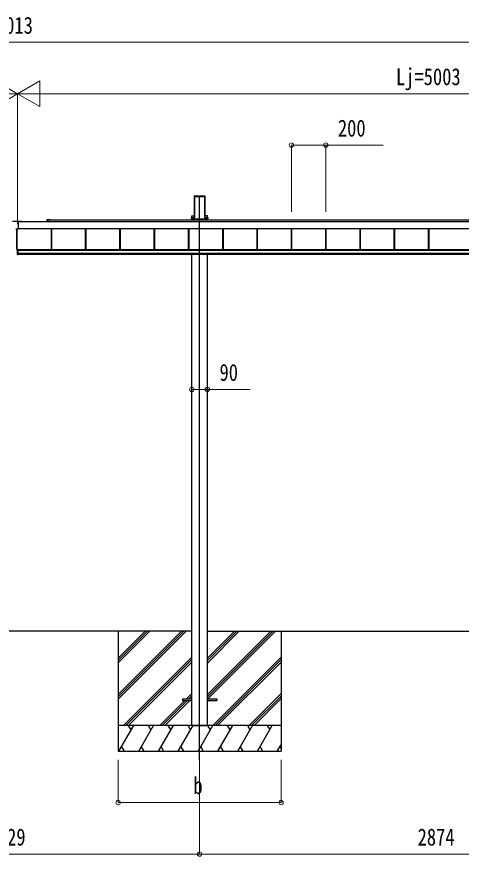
# Model space of a CAD drawing. Units: millimetres, scale not verified. Extents: x -12615 to 12615, y -8910 to 8910.
# Drawn here: x 320 to 2912, y -5851 to -953 of the extents above; entities that cross this region are included whole.
import ezdxf
from ezdxf.enums import TextEntityAlignment as Align

# ---------------------------------------------------------------- set-up
doc = ezdxf.new("R2010")
doc.units = ezdxf.units.MM
doc.header["$LTSCALE"] = 50
for name, color, linetype in [('0-3_YKK_11', 7, 'Continuous'), ('0-4_YKK_12', 2, 'Continuous'), ('0-5_YKK_13', 4, 'Continuous'), ('0-6_YKK_A1', 4, 'Continuous')]:
    doc.layers.add(name, color=color, linetype=linetype)
doc.layers.add('0-7_YKK_D', color=6, linetype='Continuous', lineweight=18)
doc.styles.add('ＭＳ ゴシック', font='')
doc.styles.get('ＭＳ ゴシック').set_extended_font_data('MS Gothic')

msp = doc.modelspace()

# ---------------------------------------------------------------- linework, layer by layer
at = {"layer": '0-3_YKK_11'}
for p, q in [((320.26, -2310.44), (320.26, -2191.44)), ((322.77, -2310.44), (322.77, -2191.44)), ((323.06, -2310.44), (323.06, -2191.44))]:
    msp.add_line(p, q, dxfattribs=at)
at = {"layer": '0-4_YKK_12'}
msp.add_line((1386.06, -5288), (1386.06, -1999.41), dxfattribs=at)
at = {"layer": '0-5_YKK_13'}
for p, q in [((295.06, -2146.44), (348.06, -2146.44)), ((329.06, -2148.44), (329.06, -2191.44)), ((329.06, -2148.44), (348.06, -2148.44)), ((348.06, -2148.44), (348.06, -2146.44)), ((329.06, -2191.44), (314.06, -2191.44))]:
    msp.add_line(p, q, dxfattribs=at)
at = {"layer": '0-6_YKK_A1'}
for p, q in [((1354.81, -2004.76), (1354.81, -2121.44)), ((1355.17, -1998.91), (1354.82, -2004.41)), ((1355.61, -1999.38), (1355.17, -1998.91)), ((1355.67, -1998.44), (1357.71, -1998.44)), ((1355.67, -1998.44), (1356.11, -1998.91)), ((1355.69, -2115.38), (1355.69, -2000.26)), ((1356.19, -1999.94), (1356.19, -2115.06)), ((1358.02, -1998.77), (1357.71, -1998.44)), ((1358.02, -1998.77), (1414.1, -1998.77)), ((1358.56, -2001.91), (1413.56, -2001.91)), ((1358.56, -2123.27), (1358.56, -2001.91)), ((1414.1, -1998.77), (1414.41, -1998.44)), ((1414.41, -1998.44), (1416.45, -1998.44)), ((1415.93, -2115.06), (1415.93, -1999.94)), ((1416.01, -1998.91), (1416.45, -1998.44)), ((1416.43, -2000.26), (1416.43, -2115.38)), ((1416.95, -1998.91), (1416.51, -1999.38)), ((1416.95, -1998.91), (1417.3, -2004.41)), ((1417.31, -2004.76), (1417.31, -2121.44)), ((348.06, -2148.33), (5321.56, -2148.33)), ((497.56, -2148.33), (497.56, -2138.36)), ((500.06, -2135.86), (507.6, -2135.86)), ((500.06, -2138.36), (5132.31, -2138.36)), ((500.06, -2138.66), (500.06, -2148.33)), ((513.81, -2138.36), (500.36, -2138.36)), ((508.52, -2135.86), (513.81, -2135.86)), ((1338.19, -2132.18), (1338.19, -2132.68)), ((1338.19, -2132.68), (1338.65, -2132.68)), ((1338.65, -2132.18), (1338.65, -2125.3)), ((1340.65, -2132.18), (1338.65, -2132.18)), ((1340.65, -2132.68), (1338.65, -2132.68)), ((1338.66, -2132.18), (1338.66, -2132.68)), ((1338.69, -2124.34), (1353.7, -2124.34)), ((1340.65, -2125.39), (1340.65, -2132.18)), ((1354.23, -2125.39), (1340.65, -2125.39)), ((1340.65, -2132.18), (1431.47, -2132.18)), ((1340.65, -2132.18), (1340.65, -2132.68)), ((1340.65, -2132.68), (1431.47, -2132.68)), ((1340.86, -2115), (1354.81, -2115)), ((1340.86, -2124.34), (1340.86, -2115)), ((1340.86, -2138.36), (1340.86, -2132.68)), ((1341.06, -2132.68), (1341.06, -2138.36)), ((1342.06, -2132.34), (1430.06, -2132.34)), ((1354.8, -2121.79), (1354.7, -2123.4)), ((1355.22, -2123.95), (1355.6, -2117.86)), ((1356.1, -2117.89), (1355.72, -2123.98)), ((1416.4, -2123.98), (1416.02, -2117.89)), ((1416.52, -2117.86), (1416.9, -2123.95)), ((1431.26, -2115), (1417.31, -2115)), ((1417.32, -2121.79), (1417.42, -2123.4)), ((1417.89, -2124.89), (1431.47, -2124.89)), ((1431.47, -2125.39), (1417.89, -2125.39)), ((1418.42, -2124.34), (1433.43, -2124.34)), ((1431.06, -2132.68), (1431.06, -2138.36)), ((1431.26, -2124.34), (1431.26, -2115)), ((1431.26, -2138.36), (1431.26, -2132.68)), ((1431.47, -2124.89), (1431.47, -2125.39)), ((1431.47, -2132.18), (1431.47, -2125.39)), ((1433.46, -2132.18), (1431.47, -2132.18)), ((1431.47, -2132.18), (1431.47, -2132.68)), ((1433.46, -2132.68), (1431.47, -2132.68)), ((1433.46, -2125.3), (1433.46, -2132.18)), ((1433.93, -2132.68), (1433.46, -2132.68)), ((1433.47, -2132.18), (1433.47, -2132.68)), ((1433.93, -2132.18), (1433.93, -2132.68)), ((329.06, -2188.27), (5321.56, -2188.27)), ((329.06, -2188.51), (5321.56, -2188.51)), ((521.56, -2310.7), (521.56, -2188.51)), ((521.96, -2310.7), (521.96, -2188.51)), ((524.56, -2310.7), (524.56, -2188.51)), ((721.56, -2310.7), (721.56, -2188.51)), ((724.16, -2310.7), (724.16, -2188.51)), ((724.56, -2310.7), (724.56, -2188.51)), ((921.56, -2310.7), (921.56, -2188.51)), ((924.16, -2310.7), (924.16, -2188.51)), ((924.56, -2310.7), (924.56, -2188.51)), ((1121.56, -2310.7), (1121.56, -2188.51)), ((1124.16, -2310.7), (1124.16, -2188.51)), ((1124.56, -2310.7), (1124.56, -2188.51)), ((1321.56, -2310.7), (1321.56, -2188.51)), ((1324.16, -2310.7), (1324.16, -2188.51)), ((1324.56, -2310.7), (1324.56, -2188.51)), ((1521.56, -2310.7), (1521.56, -2188.51)), ((1524.16, -2310.7), (1524.16, -2188.51)), ((1524.56, -2310.7), (1524.56, -2188.51)), ((1721.56, -2310.7), (1721.56, -2188.51)), ((1724.16, -2310.7), (1724.16, -2188.51)), ((1724.56, -2310.7), (1724.56, -2188.51)), ((1921.56, -2310.7), (1921.56, -2188.51)), ((1924.16, -2310.7), (1924.16, -2188.51)), ((1924.56, -2310.7), (1924.56, -2188.51)), ((2121.56, -2310.7), (2121.56, -2188.51)), ((2124.16, -2310.7), (2124.16, -2188.51)), ((2124.56, -2310.7), (2124.56, -2188.51)), ((2321.56, -2310.7), (2321.56, -2188.51)), ((2324.16, -2310.7), (2324.16, -2188.51)), ((2324.56, -2310.7), (2324.56, -2188.51)), ((2521.56, -2310.7), (2521.56, -2188.51)), ((2524.16, -2310.7), (2524.16, -2188.51)), ((2524.56, -2310.7), (2524.56, -2188.51)), ((2721.56, -2310.7), (2721.56, -2188.51)), ((2724.16, -2310.7), (2724.16, -2188.51)), ((2724.56, -2310.7), (2724.56, -2188.51)), ((320.26, -2310.44), (322.77, -2310.44)), ((323.06, -2310.44), (326.56, -2310.44)), ((326.56, -2332.88), (323.06, -2332.88)), ((323.06, -2339.5), (326.56, -2339.5)), ((326.56, -2310.7), (5319.56, -2310.7)), ((326.56, -2312.71), (5319.56, -2312.71)), ((326.56, -2314.51), (5319.56, -2314.51)), ((326.56, -2314.51), (5319.56, -2314.51)), ((326.56, -2331.48), (5319.56, -2331.48)), ((326.56, -2337.97), (5319.56, -2337.97)), ((1340.86, -5088), (1340.86, -2337.97)), ((1431.26, -5088), (1431.26, -2337.97)), ((1340.86, -4538), (-697.74, -4538)), ((911.06, -4538), (911.06, -5238)), ((911.06, -4907.18), (1280.38, -4538)), ((911.06, -4921.32), (1294.52, -4538)), ((911.06, -4935.46), (1308.66, -4538)), ((911.06, -4723.33), (1096.53, -4538)), ((911.06, -4709.19), (1082.39, -4538)), ((911.06, -4695.05), (1068.25, -4538)), ((1431.26, -4538), (4214.86, -4538)), ((1431.4, -4907.48), (1800.74, -4538)), ((1431.4, -4921.62), (1814.88, -4538)), ((1431.4, -4723.63), (1617.03, -4538)), ((1431.4, -4709.49), (1602.89, -4538)), ((1431.4, -4695.35), (1588.75, -4538)), ((1433.66, -4933.5), (1829.02, -4538)), ((1861.06, -4538), (1861.06, -5238)), ((942.37, -5088), (1341, -4689.51)), ((1463.01, -5088), (1861.06, -4689.81)), ((956.51, -5088), (1341, -4703.65)), ((970.65, -5088), (1341, -4717.8)), ((1477.15, -5088), (1861.06, -4703.95)), ((1491.3, -5088), (1861.06, -4718.1)), ((1154.64, -5088), (1300.14, -4942.5)), ((1168.79, -5088), (1314.29, -4942.5)), ((1182.93, -5088), (1328.43, -4942.5)), ((1286, -4933.5), (1286, -4942.5)), ((1286, -4933.5), (1341, -4933.5)), ((1286, -4942.5), (1341, -4942.5)), ((1309.14, -4933.5), (1341, -4901.64)), ((1323.29, -4933.5), (1341, -4915.78)), ((1337.43, -4933.5), (1341, -4929.93)), ((1431, -4933.5), (1486, -4933.5)), ((1431, -4942.5), (1486, -4942.5)), ((1486, -4933.5), (1486, -4942.5)), ((1675.14, -5088), (1861.06, -4901.94)), ((1689.29, -5088), (1861.06, -4916.08)), ((1703.43, -5088), (1861.06, -4930.23)), ((1861.06, -5088), (911.06, -5088)), ((915.34, -5238), (1001.94, -5088)), ((986.94, -5113.98), (971.94, -5088)), ((1030.81, -5238), (1117.55, -5088)), ((1102.55, -5113.98), (1087.55, -5088)), ((1146.42, -5238), (1233.02, -5088)), ((1218.02, -5113.98), (1203.02, -5088)), ((1261.89, -5238), (1348.49, -5088)), ((1333.49, -5113.98), (1318.49, -5088)), ((1340.86, -5088), (1431.26, -5088)), ((1377.36, -5238), (1463.96, -5088)), ((1448.96, -5113.98), (1433.96, -5088)), ((1492.83, -5238), (1579.43, -5088)), ((1564.43, -5113.98), (1549.43, -5088)), ((1608.3, -5238), (1694.9, -5088)), ((1664.9, -5088), (1679.9, -5113.98)), ((1723.77, -5238), (1810.23, -5088)), ((1780.37, -5088), (1795.23, -5113.98)), ((911.06, -5238), (1861.06, -5238)), ((930.33, -5212.02), (945.33, -5238)), ((1045.95, -5212.02), (1060.94, -5238)), ((1161.42, -5212.02), (1176.42, -5238)), ((1276.89, -5212.02), (1291.89, -5238)), ((1392.36, -5212.02), (1407.36, -5238)), ((1507.83, -5212.02), (1522.83, -5238)), ((1623.3, -5212.02), (1638.3, -5238)), ((1738.77, -5212.02), (1753.77, -5238)), ((1839.1, -5238), (1861.06, -5199.96)), ((1854.09, -5212.02), (1861.06, -5224.08))]:
    msp.add_line(p, q, dxfattribs=at)
for points in [[(1338.19, -2124.84), (1338.19, -2132.18), (1338.65, -2132.18)], [(1340.65, -2125.39), (1340.65, -2124.89), (1354.23, -2124.89)], [(1433.93, -2124.84), (1433.93, -2132.18), (1433.46, -2132.18)], [(323.06, -2310.44), (323.06, -2332.88), (323.06, -2339.5)], [(326.06, -2310.44), (326.06, -2332.88), (326.06, -2339.5)], [(326.56, -2310.44), (326.56, -2332.88), (326.56, -2339.5)]]:
    msp.add_lwpolyline(points, dxfattribs=at)
for centre, radius, start, end in [((500.06, -2138.36), 2.5, 90, 180), ((500.36, -2138.66), 0.3, 90, 180), ((507.6, -2136.06), 0.2, 23.57818, 90), ((508.06, -2135.86), 0.3, 203.57818, 336.42182), ((508.52, -2136.06), 0.2, 90, 156.42182), ((513.81, -2137.11), 1.25, 270, 90), ((1339.16, -2125.3), 0.501, 90.24971, 179.75029), ((1432.96, -2125.3), 0.501, 0.24971, 89.75029)]:
    msp.add_arc(centre, radius, start, end, dxfattribs=at)
for centre, major_axis, ratio, start_param, end_param in [((1354.85, -2004.41), (0.031, 0.5), 0.061627, 1.5746234, 2.3600215), ((1355.67, -1998.95), (0.346, -0.364), 0.996462, 2.3838095, 3.8892836), ((1355.38, -2002.41), (0.22, 3.04), 0.070684, 5.5043854, 6.2286971), ((1355.88, -2002.44), (0.22, 3.54), 0.060877, 5.5025319, 6.2268436), ((1416.24, -2002.44), (-0.22, 3.54), 0.060877, 0.0563417, 0.7806534), ((1416.74, -2002.41), (-0.22, 3.04), 0.070684, 0.0544883, 0.7787999), ((1416.45, -1998.95), (-0.346, -0.364), 0.996462, 2.3939017, 3.8993758), ((1417.27, -2004.41), (-0.031, 0.5), 0.061627, 3.9231638, 4.7085619), ((1338.69, -2124.84), (0.355, -0.355), 0.99628, 2.358058, 3.9251274), ((1340.65, -2125.3), (2, 0), 0.045872, 3.2026792, 4.712389), ((1340.65, -2124.8), (1.5, 0), 0.061163, 3.2026792, 4.712389), ((1353.7, -2123.33), (0.691, -0.728), 0.996462, 5.5254021, 7.0308762), ((1354.22, -2123.88), (-0.693, 0.73), 0.992955, 2.3838095, 3.8892836), ((1354.22, -2123.88), (1.04, -1.09), 0.996462, 5.5254021, 7.0308762), ((1354.77, -2121.79), (0.031, 0.5), 0.061627, 4.716216, 5.5016142), ((1355.38, -2117.86), (0.22, 3.5), 0.061627, 4.716216, 5.5016142), ((1355.88, -2117.89), (0.22, 4), 0.053972, 4.7153191, 5.5007173), ((1416.24, -2117.89), (-0.22, 4), 0.053972, 0.782468, 1.5678662), ((1417.9, -2123.88), (-1.04, -1.09), 0.996462, 5.5354944, 7.0409685), ((1416.74, -2117.86), (-0.22, 3.5), 0.061627, 0.7815711, 1.5669693), ((1417.9, -2123.88), (0.693, 0.73), 0.992955, 2.3939017, 3.8993758), ((1417.35, -2121.79), (-0.031, 0.5), 0.061627, 0.7815711, 1.5669693), ((1418.42, -2123.33), (-0.691, -0.728), 0.996462, 5.5354944, 7.0409685), ((1431.47, -2124.8), (1.5, 0), 0.061163, 4.712389, 6.2220988), ((1431.47, -2125.3), (2, 0), 0.045872, 4.712389, 6.2220988), ((1433.43, -2124.84), (-0.355, -0.355), 0.99628, 2.358058, 3.9251274)]:
    msp.add_ellipse(centre, major_axis=major_axis, ratio=ratio, start_param=start_param, end_param=end_param, dxfattribs=at)
at = {"layer": '0-7_YKK_D'}
for p, q in [((5178.06, -1101.91), (-4534.94, -1101.91)), ((325.06, -1401.91), (195.16, -1326.91)), ((325.06, -1401.91), (454.96, -1326.91)), ((454.96, -1476.91), (454.96, -1326.91)), ((325.06, -1401.91), (65.25, -1401.91)), ((325.06, -1401.91), (195.16, -1476.91)), ((325.06, -2163.08), (325.06, -1400.91)), ((325.06, -2163.08), (325.06, -1400.91)), ((325.06, -1401.91), (454.96, -1476.91)), ((325.06, -1401.91), (584.87, -1401.91)), ((5178.06, -1401.91), (475.06, -1401.91)), ((1921.56, -2091.59), (1921.56, -1700.91)), ((2121.56, -2091.59), (2121.56, -1700.91)), ((911.06, -5288), (911.06, -5539)), ((1386.06, -5289), (1386.06, -5839)), ((1386.06, -5289), (1386.06, -5839)), ((1861.06, -5288), (1861.06, -5539)), ((911.06, -5538), (1861.06, -5538)), ((1386.06, -5838), (-742.94, -5838)), ((1386.06, -5838), (4260.06, -5838))]:
    msp.add_line(p, q, dxfattribs=at)
for points in [[(1921.56, -1701.91), (2121.56, -1701.91), (2457.36, -1701.91)], [(1340.86, -3127.37), (1431.26, -3127.37), (1680.66, -3127.37)]]:
    msp.add_lwpolyline(points, dxfattribs=at)
for centre in [(1921.56, -1701.91), (2121.56, -1701.91), (1340.86, -3127.37), (1431.26, -3127.37), (911.06, -5538), (1861.06, -5538), (1386.06, -5838), (1386.06, -5838)]:
    msp.add_circle(centre, 12.75, dxfattribs=at)

# ---------------------------------------------------------------- texts
at = {"layer": '0-7_YKK_D', "style": 'ＭＳ ゴシック', "width": 0.8}
for s, p in [('Lt=10013', (-16.84, -1081.91)), ('Lj=5003', (2531.36, -1381.91)), ('200', (2192.56, -1681.91)), ('90', (1502.26, -3107.37)), ('b', (1350.06, -5518)), ('2129', (155.96, -5818)), ('2874', (2657.46, -5818))]:
    msp.add_text(s, height=98.97, dxfattribs=at).set_placement(p, align=Align.BOTTOM_LEFT)

doc.saveas('drawing.dxf')
